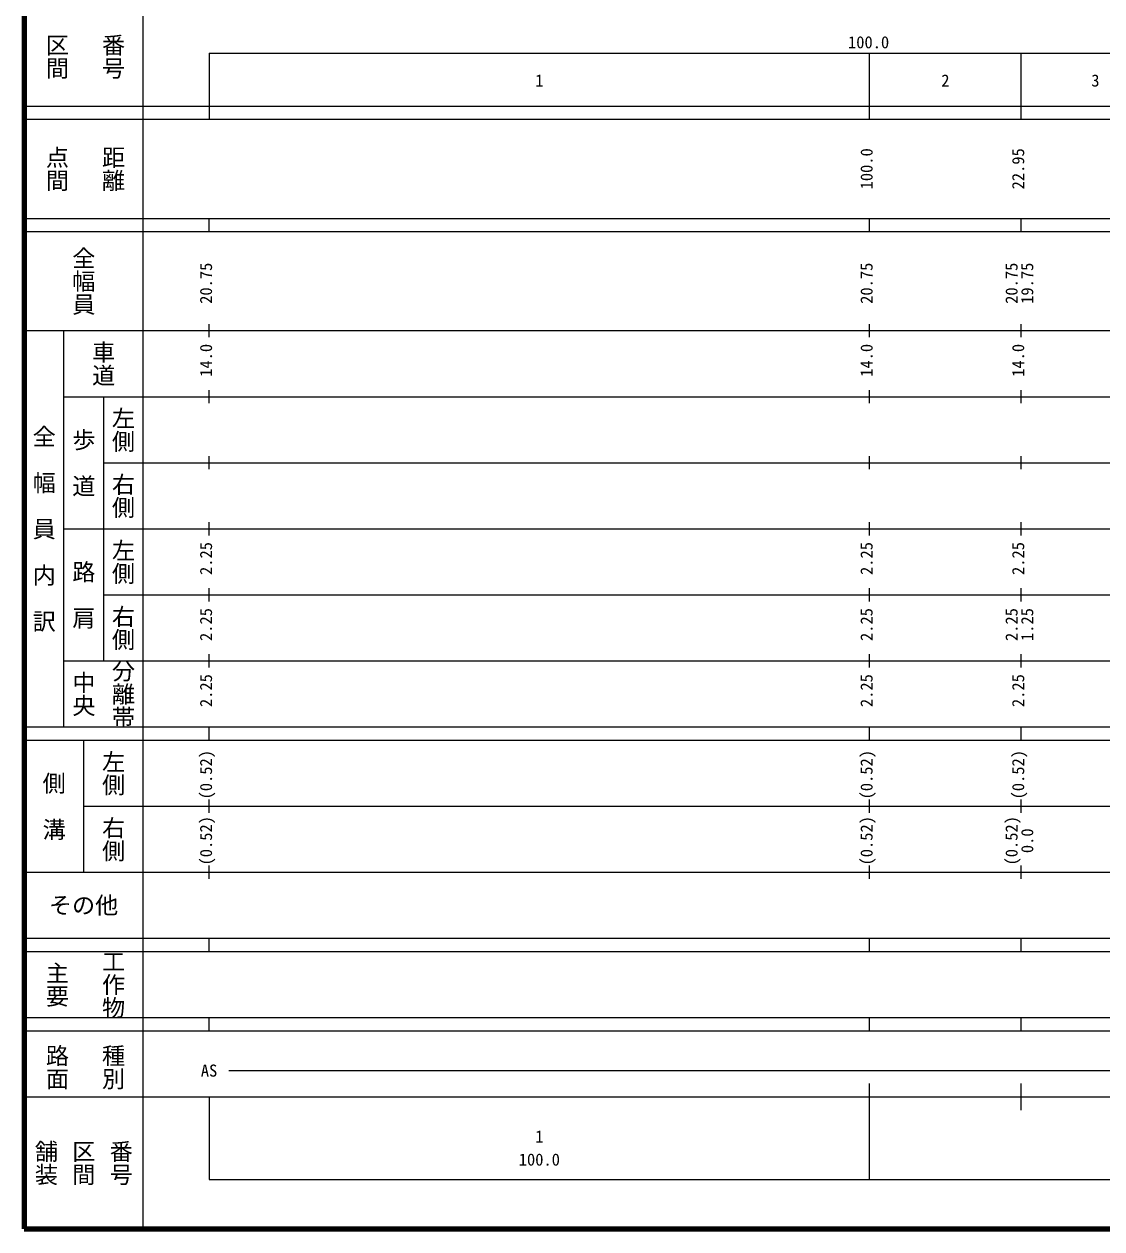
# Model space of a CAD drawing. Units: millimetres on the paper, enlarged 1000 times. Extents: x 40000 to 680000, y 20000 to 380000.
# Drawn here: x 40000 to 203165, y 20000 to 202409 of the extents above; entities that cross this region are included whole.
import ezdxf
from ezdxf.enums import TextEntityAlignment as Align

# ---------------------------------------------------------------- set-up
doc = ezdxf.new("R2010")
doc.units = ezdxf.units.MM
doc.header["$LTSCALE"] = 1000
doc.layers.add('M-TTL', color=2, linetype='Continuous', lineweight=140)
doc.layers.add('M-TTL-BAND', color=7, linetype='Continuous', lineweight=25)
doc.styles.add('@ＭＳ ゴシック', font='')
doc.styles.add('ＭＳ ゴシック', font='')
doc.styles.get('@ＭＳ ゴシック').set_extended_font_data('@MS Gothic')
doc.styles.get('ＭＳ ゴシック').set_extended_font_data('MS Gothic')

msp = doc.modelspace()

# ---------------------------------------------------------------- linework, layer by layer
at = {"layer": 'M-TTL'}
for p, q in [((40000, 380000), (40000, 20000)), ((40000, 20000), (680000, 20000))]:
    msp.add_line(p, q, dxfattribs=at)
at = {"layer": 'M-TTL-BAND'}
for p, q in [((58000, 370000), (58000, 20000)), ((68000, 198000), (579000, 198000)), ((68000, 198000), (68000, 188000)), ((168000, 188000), (168000, 198000)), ((190950, 188000), (190950, 198000)), ((40000, 190000), (579000, 190000)), ((40000, 188000), (579000, 188000)), ((40000, 173000), (579000, 173000)), ((68000, 171000), (68000, 173000)), ((168000, 171000), (168000, 173000)), ((190950, 171000), (190950, 173000)), ((40000, 171000), (579000, 171000)), ((68000, 155000), (68000, 157000)), ((168000, 155000), (168000, 157000)), ((190950, 155000), (190950, 157000)), ((40000, 156000), (579000, 156000)), ((46000, 96000), (46000, 156000)), ((46000, 146000), (579000, 146000)), ((52000, 146000), (52000, 106000)), ((68000, 145000), (68000, 147000)), ((168000, 145000), (168000, 147000)), ((190950, 145000), (190950, 147000)), ((68000, 135000), (68000, 137000)), ((168000, 135000), (168000, 137000)), ((190950, 135000), (190950, 137000)), ((52000, 136000), (579000, 136000)), ((46000, 126000), (579000, 126000)), ((68000, 125000), (68000, 127000)), ((168000, 125000), (168000, 127000)), ((190950, 125000), (190950, 127000)), ((68000, 115000), (68000, 117000)), ((168000, 115000), (168000, 117000)), ((190950, 115000), (190950, 117000)), ((52000, 116000), (579000, 116000)), ((46000, 106000), (579000, 106000)), ((68000, 105000), (68000, 107000)), ((168000, 105000), (168000, 107000)), ((190950, 105000), (190950, 107000)), ((40000, 96000), (579000, 96000)), ((68000, 94000), (68000, 96000)), ((168000, 94000), (168000, 96000)), ((190950, 94000), (190950, 96000)), ((40000, 94000), (579000, 94000)), ((49000, 94000), (49000, 74000)), ((49000, 84000), (579000, 84000)), ((68000, 83000), (68000, 85000)), ((168000, 83000), (168000, 85000)), ((190950, 83000), (190950, 85000)), ((68000, 73000), (68000, 75000)), ((168000, 73000), (168000, 75000)), ((190950, 73000), (190950, 75000)), ((40000, 74000), (579000, 74000)), ((40000, 64000), (579000, 64000)), ((68000, 62000), (68000, 64000)), ((168000, 62000), (168000, 64000)), ((190950, 62000), (190950, 64000)), ((40000, 62000), (579000, 62000)), ((40000, 52000), (579000, 52000)), ((68000, 50000), (68000, 52000)), ((168000, 50000), (168000, 52000)), ((190950, 50000), (190950, 52000)), ((40000, 50000), (579000, 50000)), ((71000, 44000), (565000, 44000)), ((168000, 27500), (168000, 42000)), ((190950, 38000), (190950, 42000)), ((40000, 40000), (579000, 40000)), ((68000, 40000), (68000, 27500)), ((68000, 27500), (579000, 27500))]:
    msp.add_line(p, q, dxfattribs=at)

# ---------------------------------------------------------------- texts
at = {"layer": 'M-TTL-BAND', "style": '@ＭＳ ゴシック'}
for s, p in [('番号', (53500, 197500)), ('区間', (45000, 197500)), ('点間', (45000, 180500)), ('距離', (53500, 180500)), ('全幅員', (49000, 163500)), ('車道', (52000, 151000)), ('左側', (55000, 141000)), ('全\u3000幅\u3000員\u3000内\u3000訳', (43000, 126000)), ('歩\u3000道', (49000, 136000)), ('右側', (55000, 131000)), ('左側', (55000, 121000)), ('路\u3000肩', (49000, 116000)), ('右側', (55000, 111000)), ('分離帯', (55000, 101000)), ('中央', (49000, 101000)), ('左側', (53500, 89000)), ('側\u3000溝', (44500, 84000)), ('右側', (53500, 79000)), ('主要', (45000, 57000)), ('工作物', (53500, 57000)), ('路面', (45000, 44500)), ('種別', (53500, 44500)), ('舗装', (43333, 30000)), ('区間', (49000, 30000)), ('番号', (54667, 30000))]:
    msp.add_text(s, height=2566, rotation=270, dxfattribs=at).set_placement(p, align=Align.MIDDLE_CENTER)
at = {"layer": 'M-TTL-BAND', "style": 'ＭＳ ゴシック'}
for s, p in [('100.0', (167844, 198195)), ('1', (118000, 192405)), ('2', (179475, 192405)), ('3', (202175, 192405)), ('AS', (68000, 42500)), ('1', (118000, 32523)), ('100.0', (118000, 29033))]:
    msp.add_text(s, height=1833, dxfattribs=at).set_placement(p, align=Align.BOTTOM_CENTER)
for s, p in [('100.0', (169000, 180500)), ('22.95', (191950, 180500)), ('20.75', (69000, 163174)), ('20.75', (169000, 163174)), ('20.75', (190950, 163174)), ('19.75', (193320, 163174)), ('14.0', (69000, 151500)), ('14.0', (169000, 151500)), ('14.0', (191950, 151500)), ('2.25', (69000, 121500)), ('2.25', (169000, 121500)), ('2.25', (191950, 121500)), ('2.25', (69000, 111500)), ('2.25', (169000, 111500)), ('2.25', (190950, 111500)), ('1.25', (193320, 111500)), ('2.25', (69000, 101500)), ('2.25', (169000, 101500)), ('2.25', (191950, 101500)), ('(0.52)', (69000, 88764)), ('(0.52)', (169000, 88764)), ('(0.52)', (191950, 88764)), ('(0.52)', (69000, 78764)), ('(0.52)', (169000, 78764)), ('(0.52)', (190950, 78764)), ('0.0', (193320, 78764))]:
    msp.add_text(s, height=1833, rotation=90, dxfattribs=at).set_placement(p, align=Align.BOTTOM_CENTER)
msp.add_text('その他', height=2566, dxfattribs=at).set_placement((49000, 69000), align=Align.MIDDLE_CENTER)

doc.saveas('drawing.dxf')
